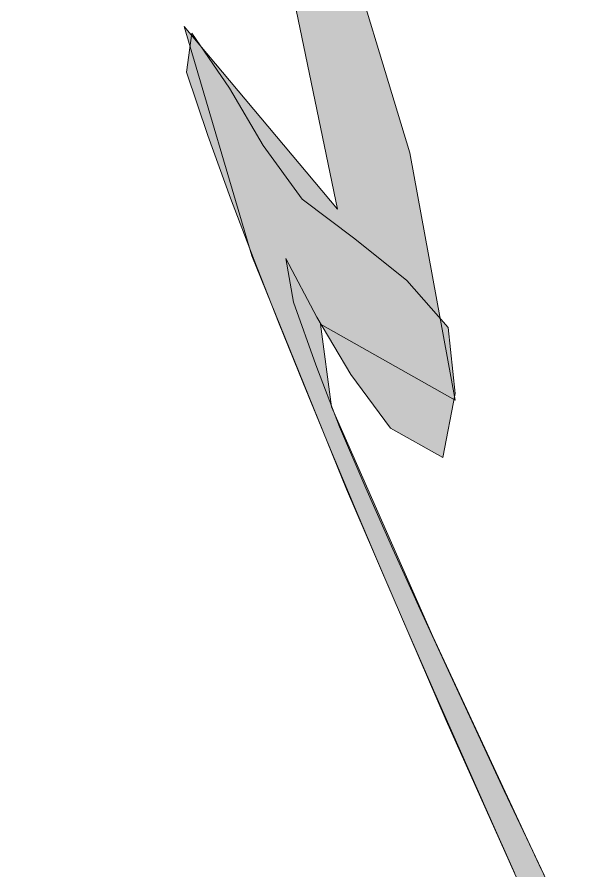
# Model space of a CAD drawing. Extents: x 0 to 1501, y 0 to 1722.
# Drawn here: x 85.577 to 86.641, y 1680.39 to 1682.028 of the extents above; entities that cross this region are included whole.
import ezdxf

# ---------------------------------------------------------------- set-up
doc = ezdxf.new("R2010")
doc.units = 0
doc.layers.get('0').update_dxf_attribs({"lineweight": 0})

msp = doc.modelspace()

# ---------------------------------------------------------------- hatches: boundary and pattern name
at = {"true_color": 0x232323}
h = msp.add_hatch(color=256, dxfattribs=at)
h.dxf.hatch_style = 1
h.paths.add_polyline_path([(86.1795, 1681.28), (86.159, 1681.439), (86.417, 1681.293), (86.33, 1681.7675), (86.1899, 1682.2301), (86.0301, 1682.6863), (85.8594, 1683.1385), (85.6781, 1683.5866), (85.4748, 1684.0251), (85.2446, 1684.1658), (85.115, 1684.3335), (84.9751, 1684.7962), (84.856, 1685.2647), (84.7533, 1685.737), (84.661, 1686.2115), (84.5765, 1686.6875), (84.5001, 1687.1648), (84.4493, 1687.6455), (84.3983, 1688.1262), (84.3437, 1688.6065), (84.2857, 1689.0864), (84.239, 1689.5676), (84.2079, 1690.0499), (84.1911, 1690.533), (84.193, 1691.0164), (84.1425, 1691.4892), (84.011, 1691.2712), (84.0021, 1691.0408), (84.0871, 1690.7856), (84.1407, 1690.9396), (84.1501, 1690.4564), (84.1738, 1689.9736), (84.2018, 1689.491), (84.2325, 1689.0085), (84.2674, 1688.5264), (84.3169, 1688.0587), (84.3784, 1687.5793), (84.4484, 1687.101), (84.5254, 1686.6237), (84.6085, 1686.1475), (84.6988, 1685.6726), (84.8074, 1685.2016), (84.9329, 1684.7348), (85.0778, 1684.2737), (85.2474, 1683.8211), (85.4243, 1683.6937), (85.613, 1683.4947), (85.8053, 1683.0515), (85.9563, 1682.5923), (86.0942, 1682.129), (86.1913, 1681.6596), (85.8975, 1682.0104), (86.0272, 1681.5703), (86.2088, 1681.1224), (86.4, 1680.6784), (86.5973, 1680.2371), (86.8182, 1679.8076), (87.0561, 1679.3868), (87.2939, 1678.9659), (87.2237, 1679.103), (87.0024, 1679.5327), (86.7877, 1679.9658), (86.5783, 1680.4015), (86.374, 1680.8396), (86.1795, 1681.28)])
h = msp.add_hatch(color=256, dxfattribs=at)
h.dxf.hatch_style = 1
h.paths.add_polyline_path([(86.092, 1681.565), (86.1519, 1681.4522), (86.2168, 1681.3422), (86.2928, 1681.2396), (86.3932, 1681.1831), (86.4168, 1681.3058), (86.4037, 1681.4328), (86.324, 1681.5227), (86.2244, 1681.6026), (86.1236, 1681.6788), (86.049, 1681.7821), (85.9842, 1681.8922), (85.9118, 1681.9973), (85.902, 1681.9223), (85.9426, 1681.8012), (85.9861, 1681.6811), (86.0315, 1681.5617), (86.0782, 1681.4428), (86.1261, 1681.3243), (86.1747, 1681.2062), (86.2241, 1681.0884), (86.274, 1680.9708), (86.3245, 1680.8534), (86.3755, 1680.7363), (86.4269, 1680.6194), (86.4787, 1680.5026), (86.5309, 1680.386), (86.5834, 1680.2695), (86.6363, 1680.1532), (86.6896, 1680.0371), (86.7521, 1679.9258), (86.815, 1679.8146), (86.8779, 1679.7034), (86.9408, 1679.5922), (87.0037, 1679.481), (87.0665, 1679.3698), (87.1294, 1679.2586), (87.1923, 1679.1474), (87.2552, 1679.0362), (87.3181, 1678.925), (87.3712, 1678.8313), (87.3099, 1678.9434), (87.2494, 1679.0559), (87.1898, 1679.1689), (87.1307, 1679.2822), (87.0723, 1679.3958), (87.0144, 1679.5096), (86.9569, 1679.6237), (86.8999, 1679.738), (86.8433, 1679.8525), (86.787, 1679.9672), (86.7312, 1680.0821), (86.6757, 1680.1972), (86.6205, 1680.3124), (86.5657, 1680.4278), (86.5112, 1680.5433), (86.4571, 1680.6591), (86.4033, 1680.775), (86.3501, 1680.8911), (86.2974, 1681.0074), (86.2454, 1681.1241), (86.1951, 1681.2416), (86.15, 1681.3611), (86.1069, 1681.4813), (86.092, 1681.565)])

# ---------------------------------------------------------------- linework, layer by layer
for points in [[(86.1795, 1681.28), (86.159, 1681.439), (86.417, 1681.293), (86.33, 1681.7675), (86.1899, 1682.2301), (86.0301, 1682.6863), (85.8594, 1683.1385), (85.6781, 1683.5866)], [(85.613, 1683.4947), (85.8053, 1683.0515), (85.9563, 1682.5923), (86.0942, 1682.129), (86.1913, 1681.6596), (85.8975, 1682.0104), (86.0272, 1681.5703), (86.2088, 1681.1224), (86.4, 1680.6784), (86.5973, 1680.2371), (86.8182, 1679.8076), (87.0561, 1679.3868), (87.2939, 1678.9659), (87.2237, 1679.103), (87.0024, 1679.5327), (86.7877, 1679.9658), (86.5783, 1680.4015), (86.374, 1680.8396), (86.1795, 1681.28), (86.1795, 1681.28)], [(86.092, 1681.565), (86.1519, 1681.4522), (86.2168, 1681.3422), (86.2928, 1681.2396), (86.3932, 1681.1831), (86.4168, 1681.3058), (86.4037, 1681.4328), (86.324, 1681.5227), (86.2244, 1681.6026), (86.1236, 1681.6788), (86.049, 1681.7821), (85.9842, 1681.8922), (85.9118, 1681.9973), (85.902, 1681.9223), (85.9426, 1681.8012), (85.9861, 1681.6811), (86.0315, 1681.5617), (86.0782, 1681.4428), (86.1261, 1681.3243), (86.1747, 1681.2062), (86.2241, 1681.0884), (86.274, 1680.9708), (86.3245, 1680.8534), (86.3755, 1680.7363), (86.4269, 1680.6194), (86.4787, 1680.5026), (86.5309, 1680.386)], [(86.6205, 1680.3124), (86.5657, 1680.4278), (86.5112, 1680.5433), (86.4571, 1680.6591), (86.4033, 1680.775), (86.3501, 1680.8911), (86.2974, 1681.0074), (86.2454, 1681.1241), (86.1951, 1681.2416), (86.15, 1681.3611), (86.1069, 1681.4813), (86.092, 1681.565), (86.092, 1681.565)]]:
    msp.add_lwpolyline(points, dxfattribs=at)

doc.saveas('drawing.dxf')
